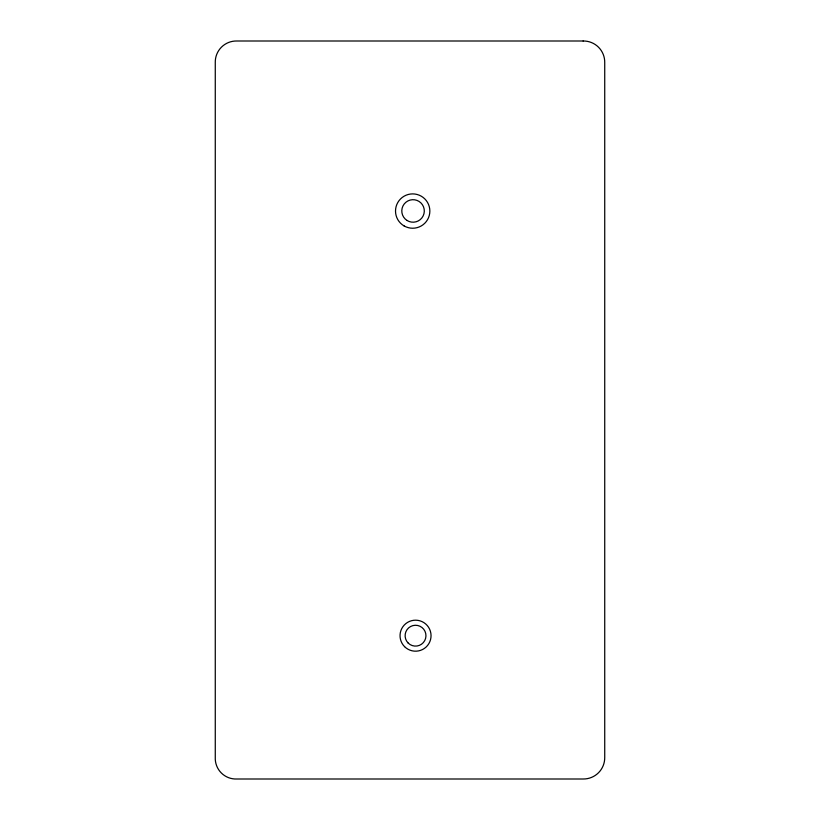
<?xml version="1.0" encoding="UTF-8"?>
<svg xmlns="http://www.w3.org/2000/svg" width="820" height="820" viewBox="0 0 820 820"><rect width="100%" height="100%" fill="white"/><g stroke="black" fill="none" stroke-linecap="round" stroke-linejoin="round"><path stroke-width="1.23" d="M583.122 41L236.877 41A21.094 21.094 0 0 0 215.27 62.617L215.27 757.383A20.695 20.695 0 0 0 236.877 779L583.122 779A21.299 21.299 0 0 0 604.729 757.383L604.729 62.617A21.228 21.228 0 0 0 583.122 41M408.175 643.054A10.414 10.414 0 0 0 425.601 638.38A10.414 10.414 0 0 0 412.849 625.619A10.414 10.414 0 0 0 408.175 643.054M404.578 646.652A15.508 15.508 0 0 0 430.52 639.702A15.508 15.508 0 0 0 411.527 620.709A15.508 15.508 0 0 0 404.578 646.652M404.096 225.93A17.169 17.169 0 0 0 429.854 211.068A17.169 17.169 0 0 0 404.096 196.195A17.169 17.169 0 0 0 404.096 225.93M407.017 220.457A11.265 11.265 0 0 0 424.299 211.416A11.265 11.265 0 0 0 407.827 200.972A11.265 11.265 0 0 0 407.017 220.457"/></g></svg>
